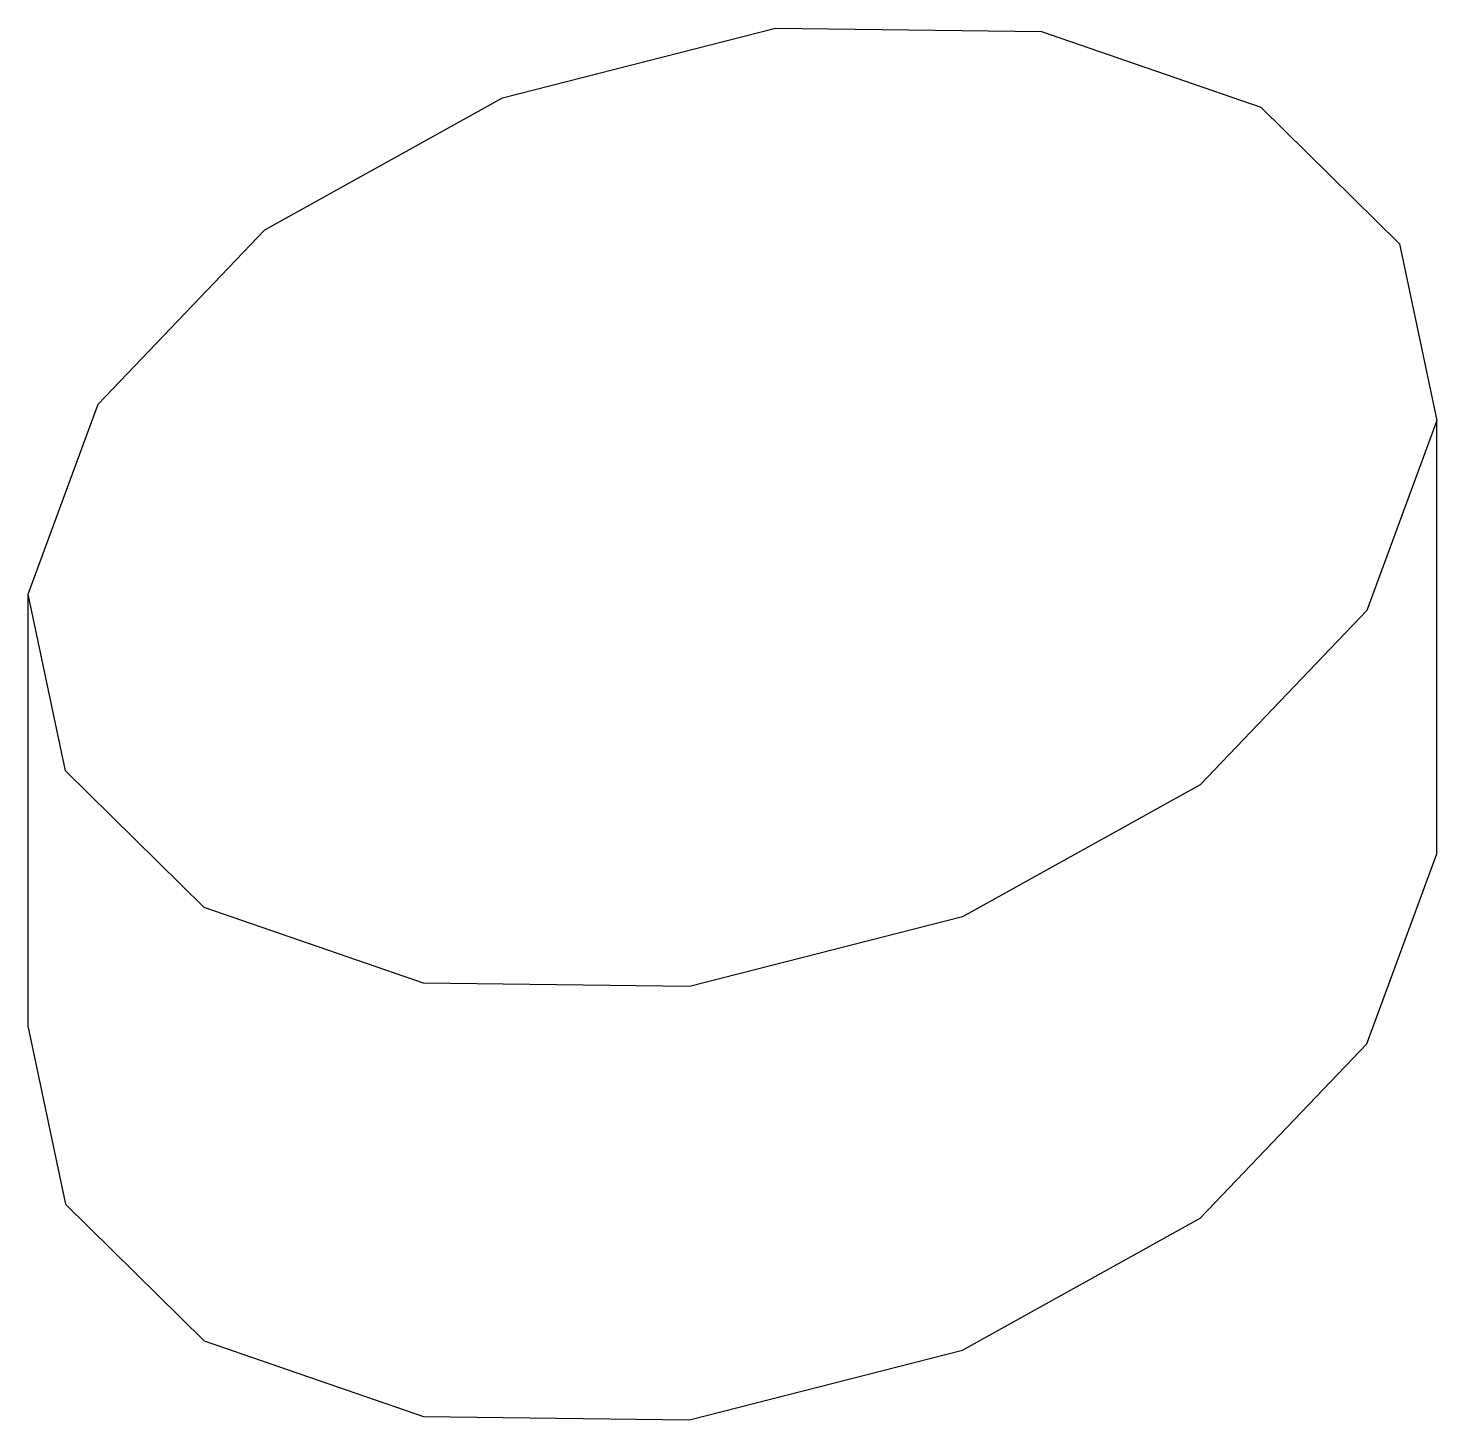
# Model space of a CAD drawing. Header units: metres. Extents: x -2.11 to 2.11, y -2.09 to 2.09.
import ezdxf

# ---------------------------------------------------------------- set-up
doc = ezdxf.new("R2010")
doc.units = ezdxf.units.M
doc.layers.add('EXPORT', color=7, linetype='CONTINUOUS')
doc.layers.add('EXPORT-PERFIL', color=7, linetype='CONTINUOUS')

msp = doc.modelspace()

# ---------------------------------------------------------------- linework, layer by layer
at = {"layer": 'EXPORT'}
for p, q in [((2.1121, 0.91), (1.9021, 0.3405)), ((-2.0005, -0.1407), (-2.1121, 0.3891)), ((1.9021, 0.3405), (1.4026, -0.1819)), ((-1.5844, -0.5502), (-2.0005, -0.1407)), ((1.4026, -0.1819), (0.6895, -0.5777)), ((-0.9271, -0.7771), (-1.5844, -0.5502)), ((0.6895, -0.5777), (-0.1286, -0.7867)), ((-0.1286, -0.7867), (-0.9271, -0.7771))]:
    msp.add_line(p, q, dxfattribs=at)
at = {"layer": 'EXPORT-PERFIL'}
for p, q in [((-0.6895, 1.8768), (0.1286, 2.0858)), ((0.1286, 2.0858), (0.9271, 2.0761)), ((0.9271, 2.0761), (1.5844, 1.8493)), ((-1.4026, 1.4809), (-0.6895, 1.8768)), ((1.5844, 1.8493), (2.0005, 1.4398)), ((-1.9021, 0.9585), (-1.4026, 1.4809)), ((2.0005, 1.4398), (2.1121, 0.91)), ((-2.1121, 0.3891), (-1.9021, 0.9585)), ((2.1121, -0.3891), (2.1121, 0.91)), ((-2.1121, -0.91), (-2.1121, 0.3891)), ((1.9021, -0.9585), (2.1121, -0.3891)), ((2.1121, -0.3891), (2.1121, -0.3889)), ((-2.1121, -0.9099), (-2.1121, -0.91)), ((-2.1121, -0.91), (-2.0005, -1.4398)), ((1.4026, -1.4809), (1.9021, -0.9585)), ((-2.0005, -1.4398), (-1.5844, -1.8493)), ((0.6895, -1.8768), (1.4026, -1.4809)), ((-1.5844, -1.8493), (-0.9271, -2.0761)), ((-0.1286, -2.0858), (0.6895, -1.8768)), ((-0.9271, -2.0761), (-0.1286, -2.0858))]:
    msp.add_line(p, q, dxfattribs=at)

doc.saveas('drawing.dxf')
